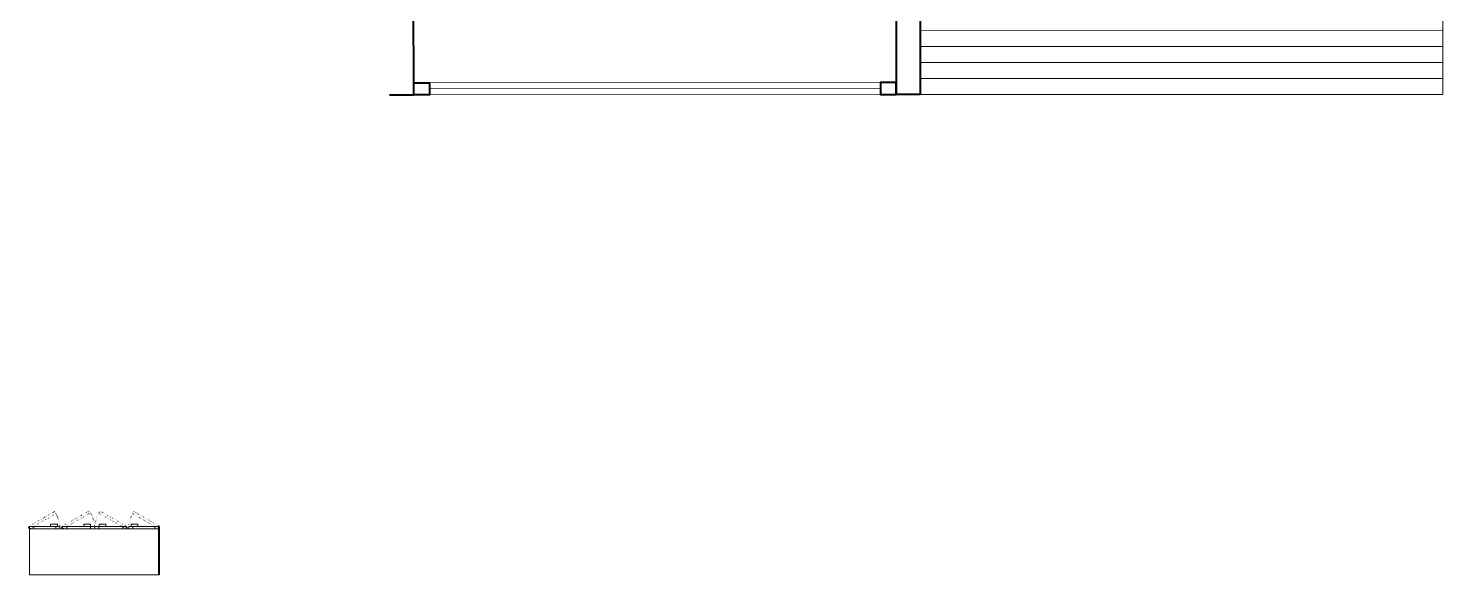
# Model space of a CAD drawing. Header units: inches. Extents: x -422522 to 22891, y -2973 to 414515.
# Drawn here: x 21127 to 22886, y 3770 to 4449 of the extents above; entities that cross this region are included whole.
import ezdxf

# ---------------------------------------------------------------- set-up
doc = ezdxf.new("R2010")
doc.units = ezdxf.units.IN
doc.header["$MEASUREMENT"] = 0
doc.linetypes.add('DOT2', pattern=[0.125, 0, -0.125])
doc.linetypes.add('TRATTEGGIATA2', pattern=[9.525, 6.35, -3.175])
doc.layers.get('0').update_dxf_attribs({"lineweight": 40})
doc.layers.add('ARREDAMENTO', color=8, linetype='Continuous', lineweight=13)
doc.layers.add('PORTE_finestre_doors_windows', color=4, linetype='Continuous', lineweight=15)

msp = doc.modelspace()

# ---------------------------------------------------------------- linework, layer by layer
for p, q in [((22236.20313, 4943.64341), (22236.29773, 4366.85205)), ((21606.29774, 4366.74871), (21606.23424, 4753.88269)), ((22206.23424, 4753.9811), (22206.29773, 4366.84713)), ((21606.29774, 4366.74871), (21606.29528, 4381.74871)), ((21576.29774, 4366.74379), (21606.29774, 4366.74871)), ((22236.29773, 4366.85205), (22206.29773, 4366.84713)), ((21289.62858, 3769.6881), (21289.61874, 3829.6881))]:
    msp.add_line(p, q)
for points in [[(21606.29528, 4381.74871), (21625.77645, 4381.75191), (21625.77891, 4366.75191), (21606.29774, 4366.74871)], [(22206.29527, 4381.84713), (22186.81411, 4381.84393), (22186.81657, 4366.84393), (22206.29773, 4366.84713)]]:
    msp.add_lwpolyline(points, close=True)
at = {"layer": 'ARREDAMENTO'}
for p, q in [((22886.29773, 4366.95866), (22886.24032, 4716.95866)), ((22886.2846, 4446.95866), (22886.28132, 4466.95866)), ((22886.2846, 4446.95866), (22236.28461, 4446.85205)), ((22886.28788, 4426.95866), (22886.2846, 4446.95866)), ((22886.28788, 4426.95866), (22236.28789, 4426.85205)), ((22886.29116, 4406.95866), (22886.28788, 4426.95866)), ((22886.29116, 4406.95866), (22236.29117, 4406.85205)), ((22886.29445, 4386.95866), (22886.29116, 4406.95866)), ((22886.29445, 4386.95866), (22236.29445, 4386.85205)), ((22886.29773, 4366.95866), (22886.29445, 4386.95866)), ((22236.29773, 4366.85205), (22886.29773, 4366.95866)), ((21166.1822, 3829.66786), (21128.41875, 3829.66166)), ((21128.41875, 3829.66166), (21128.41924, 3826.66166)), ((21169.61924, 3826.66842), (21128.41924, 3826.66166)), ((21128.41924, 3826.66166), (21128.42859, 3769.66166)), ((21133.66208, 3826.66252), (21133.66158, 3829.66252)), ((21163.19688, 3832.35484), (21154.73928, 3832.35345)), ((21154.73928, 3832.35345), (21154.73972, 3829.66598)), ((21161.02089, 3826.66701), (21161.0204, 3829.66701)), ((21163.19732, 3829.66737), (21163.19688, 3832.35484)), ((21166.18269, 3826.66786), (21166.1822, 3829.66786)), ((21169.61874, 3829.66842), (21248.72821, 3829.6814)), ((21169.61874, 3829.66842), (21169.61924, 3826.66842)), ((21169.61924, 3826.66842), (21289.61924, 3826.6881)), ((21174.87618, 3826.66928), (21174.87569, 3829.66928)), ((21204.30743, 3832.36158), (21195.84982, 3832.36019)), ((21195.84982, 3832.36019), (21195.85026, 3829.67272)), ((21204.30787, 3829.67411), (21204.30743, 3832.36158)), ((21204.3905, 3826.67412), (21204.39001, 3829.67412)), ((21209.5382, 3826.67497), (21209.5377, 3829.67497)), ((21209.70028, 3826.67499), (21209.69978, 3829.67499)), ((21214.86208, 3826.67584), (21214.86158, 3829.67584)), ((21214.92918, 3832.36332), (21223.38679, 3832.36471)), ((21214.92962, 3829.67585), (21214.92918, 3832.36332)), ((21223.38679, 3832.36471), (21223.38723, 3829.67724)), ((21244.3764, 3826.68068), (21244.3759, 3829.68068)), ((21248.7287, 3826.6814), (21248.72821, 3829.6814)), ((21251.85529, 3829.68191), (21289.61874, 3829.6881)), ((21251.85578, 3826.68191), (21251.85529, 3829.68191)), ((21254.83972, 3832.36987), (21263.29733, 3832.37126)), ((21254.84016, 3829.6824), (21254.83972, 3832.36987)), ((21257.01758, 3826.68276), (21257.01709, 3829.68276)), ((21263.29733, 3832.37126), (21263.29777, 3829.68379)), ((21284.3764, 3826.68724), (21284.3759, 3829.68724)), ((21128.42859, 3769.66166), (21289.62858, 3769.6881))]:
    msp.add_line(p, q, dxfattribs=at)
at = {"layer": 'ARREDAMENTO', "linetype": 'DOT2', "ltscale": 10}
for p, q in [((21126.91881, 3829.25949), (21159.72285, 3848.20609)), ((21161.22328, 3845.60826), (21128.41924, 3826.66166)), ((21159.72285, 3848.20609), (21161.22328, 3845.60826)), ((21202.68637, 3849.2314), (21168.11881, 3829.26625)), ((21169.61924, 3826.66842), (21204.1868, 3846.63357)), ((21204.1868, 3846.63357), (21202.68637, 3849.2314)), ((21216.42547, 3848.78839), (21214.92589, 3846.19007)), ((21214.92589, 3846.19007), (21248.7287, 3826.6814)), ((21250.22828, 3829.27972), (21216.42547, 3848.78839)), ((21258.30855, 3848.22226), (21256.80898, 3845.62394)), ((21256.80898, 3845.62394), (21289.61924, 3826.6881)), ((21291.11881, 3829.28642), (21258.30855, 3848.22226))]:
    msp.add_line(p, q, dxfattribs=at)
at = {"layer": 'ARREDAMENTO', "linetype": 'TRATTEGGIATA2', "ltscale": 0.004}
for p, q in [((21128.41924, 3826.66166), (21126.91881, 3829.25949)), ((21168.11881, 3829.26625), (21169.61924, 3826.66842)), ((21248.7287, 3826.6814), (21250.22828, 3829.27972))]:
    msp.add_line(p, q, dxfattribs=at)
at = {"layer": 'ARREDAMENTO', "linetype": 'DOT2', "ltscale": 10}
for centre, radius, start, end in [((21128.41924, 3826.66166), 37.88243, 4.55154303, 34.55154303), ((21169.61924, 3826.66842), 40.03153, 4.30722601, 34.30722601), ((21248.7287, 3826.6814), 39.14356, 145.61388394, 175.61388394), ((21289.61924, 3826.6881), 37.88243, 145.46725264, 175.46725264)]:
    msp.add_arc(centre, radius, start, end, dxfattribs=at)
at = {"layer": 'PORTE_finestre_doors_windows'}
msp.add_line((21625.77645, 4381.75191), (22186.81411, 4381.84393), dxfattribs=at)
msp.add_lwpolyline([(21625.77768, 4374.25191), (22186.81534, 4374.34393), (22186.81657, 4366.84393), (21625.77891, 4366.75191)], close=True, dxfattribs=at)

doc.saveas('drawing.dxf')
